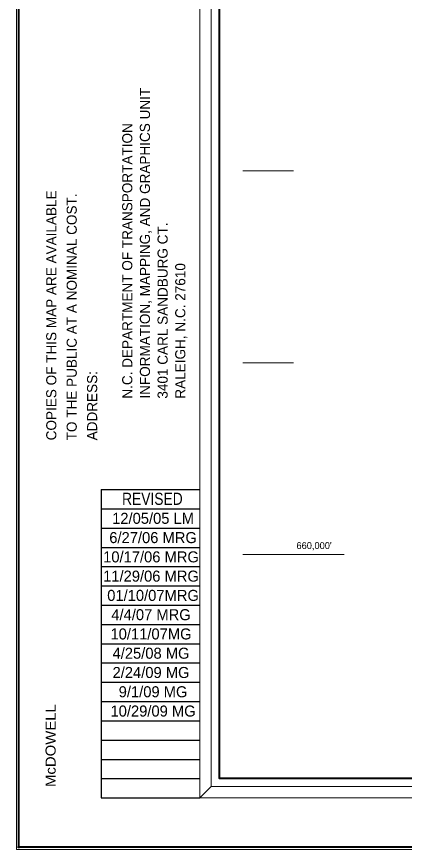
# Model space of a CAD drawing. Extents: x 299076 to 395779, y 196509 to 369634.
# Drawn here: x 299076 to 305237, y 196509 to 209735 of the extents above; entities that cross this region are included whole.
import ezdxf
from ezdxf.enums import TextEntityAlignment as Align

# ---------------------------------------------------------------- set-up
doc = ezdxf.new("R2010")
doc.units = 0
doc.header["$LTSCALE"] = 50
doc.header["$PDMODE"] = 32
doc.header["$PDSIZE"] = 25
for name, color, linetype, lineweight in [('1', 7, 'Continuous', 25), ('20', 7, 'Continuous', 40), ('61', 7, 'Continuous', 13)]:
    doc.layers.add(name, color=color, linetype=linetype, lineweight=lineweight)

msp = doc.modelspace()

# ---------------------------------------------------------------- linework, layer by layer
at = {"layer": '1', "lineweight": 13}
msp.add_lwpolyline([(395706.69, 196508.79), (299076.05, 196508.79), (299076.05, 252905.83), (395706.69, 252905.83)], close=True, dxfattribs=at)
at = {"layer": '1'}
msp.add_point((299111.05, 196543.79), dxfattribs=at)
at = {"layer": '20', "lineweight": 25}
for p, q in [((300418.69, 202223.59), (301989.72, 202223.59)), ((300418.69, 202223.59), (300418.69, 197326.22)), ((300418.69, 201917.48), (301989.72, 201917.48)), ((300418.69, 201611.4), (301989.72, 201611.4)), ((300418.69, 201305.32), (301989.72, 201305.32)), ((300418.69, 200999.24), (301989.72, 200999.24)), ((300418.69, 200693.16), (301989.72, 200693.16)), ((300418.69, 200387.08), (301989.72, 200387.08)), ((300418.69, 200081), (301989.72, 200081)), ((300418.69, 199774.89), (301989.72, 199774.89)), ((300418.69, 199468.81), (301989.72, 199468.81)), ((300418.69, 199162.73), (301989.72, 199162.73)), ((300418.69, 198856.65), (301989.72, 198856.65)), ((300418.69, 198550.57), (301989.72, 198550.57)), ((300418.69, 198244.49), (301989.72, 198244.49)), ((300418.69, 197938.38), (301989.72, 197938.38)), ((300418.69, 197632.3), (301989.72, 197632.3)), ((300418.69, 197326.22), (301989.72, 197326.22))]:
    msp.add_line(p, q, dxfattribs=at)
at = {"layer": '20'}
for points in [[(299111.05, 252870.83), (395671.69, 252870.83), (395671.69, 196543.79), (299111.05, 196543.79)], [(302298.91, 251761.86), (394746.19, 251761.86), (394746.19, 197635.5), (302298.91, 197635.5)]]:
    msp.add_lwpolyline(points, close=True, dxfattribs=at)
at = {"layer": '20', "lineweight": 13}
msp.add_lwpolyline([(301989.72, 252087.33), (301989.72, 197326.22), (302168.27, 197504.89), (302168.27, 251892.5), (394876.79, 251892.5), (394876.79, 197504.89), (302168.27, 197504.89), (301989.72, 197326.22), (395055.38, 197326.22), (395055.38, 252087.33)], close=True, dxfattribs=at)
at = {"layer": '61'}
for p, q in [((302669.07, 207286.43), (303473.57, 207286.43)), ((302669.07, 204238.43), (303473.57, 204238.43)), ((302669.07, 201190.43), (304278.07, 201190.43))]:
    msp.add_line(p, q, dxfattribs=at)

# ---------------------------------------------------------------- texts
at = {"layer": '20'}
for s, p in [('INFORMATION, MAPPING, AND GRAPHICS UNIT', (301195.09, 203667.4)), ('N.C. DEPARTMENT OF TRANSPORTATION', (300914.17, 203667.4)), ('COPIES OF THIS MAP ARE AVAILABLE', (299707.09, 203005.33)), ('TO THE PUBLIC AT A NOMINAL COST.', (300031.44, 203005.33)), ('3401 CARL SANDBURG CT.', (301476.01, 203667.4)), ('RALEIGH, N.C. 27610', (301756.94, 203667.4)), ('ADDRESS:', (300355.78, 203005.33))]:
    msp.add_text(s, height=160.9, rotation=90, dxfattribs=at).set_placement(p)
at = {"layer": '20', "width": 0.85}
msp.add_text('REVISED', height=193.1, dxfattribs=at).set_placement((300751.04, 201980.55))
at = {"layer": '20'}
for s, p in [(' 12/05/05 LM', (301211.49, 201679.11)), (' 6/27/06 MRG', (301211.49, 201373.03)), ('10/17/06 MRG', (301211.49, 201066.95)), ('11/29/06 MRG', (301211.49, 200760.87)), (' 01/10/07MRG', (301211.49, 200454.79)), (' 4/4/07 MRG ', (301211.49, 200148.71)), (' 10/11/07MG ', (301211.49, 199842.6)), (' 4/25/08 MG ', (301211.49, 199536.52)), (' 2/24/09 MG ', (301211.49, 199230.44)), ('  9/1/09 MG ', (301211.49, 198924.36)), (' 10/29/09 MG', (301211.49, 198618.28))]:
    msp.add_text(s, height=175, dxfattribs=at).set_placement(p, align=Align.CENTER)
at = {"layer": '20', "width": 1.1}
msp.add_text('McDOWELL    ', height=160.9, rotation=90, dxfattribs=at).set_placement((299695.88, 198288.63), align=Align.CENTER)
at = {"layer": '61'}
msp.add_text("660,000'", height=110, dxfattribs=at).set_placement((303802.52, 201278.37), align=Align.CENTER)

doc.saveas('drawing.dxf')
